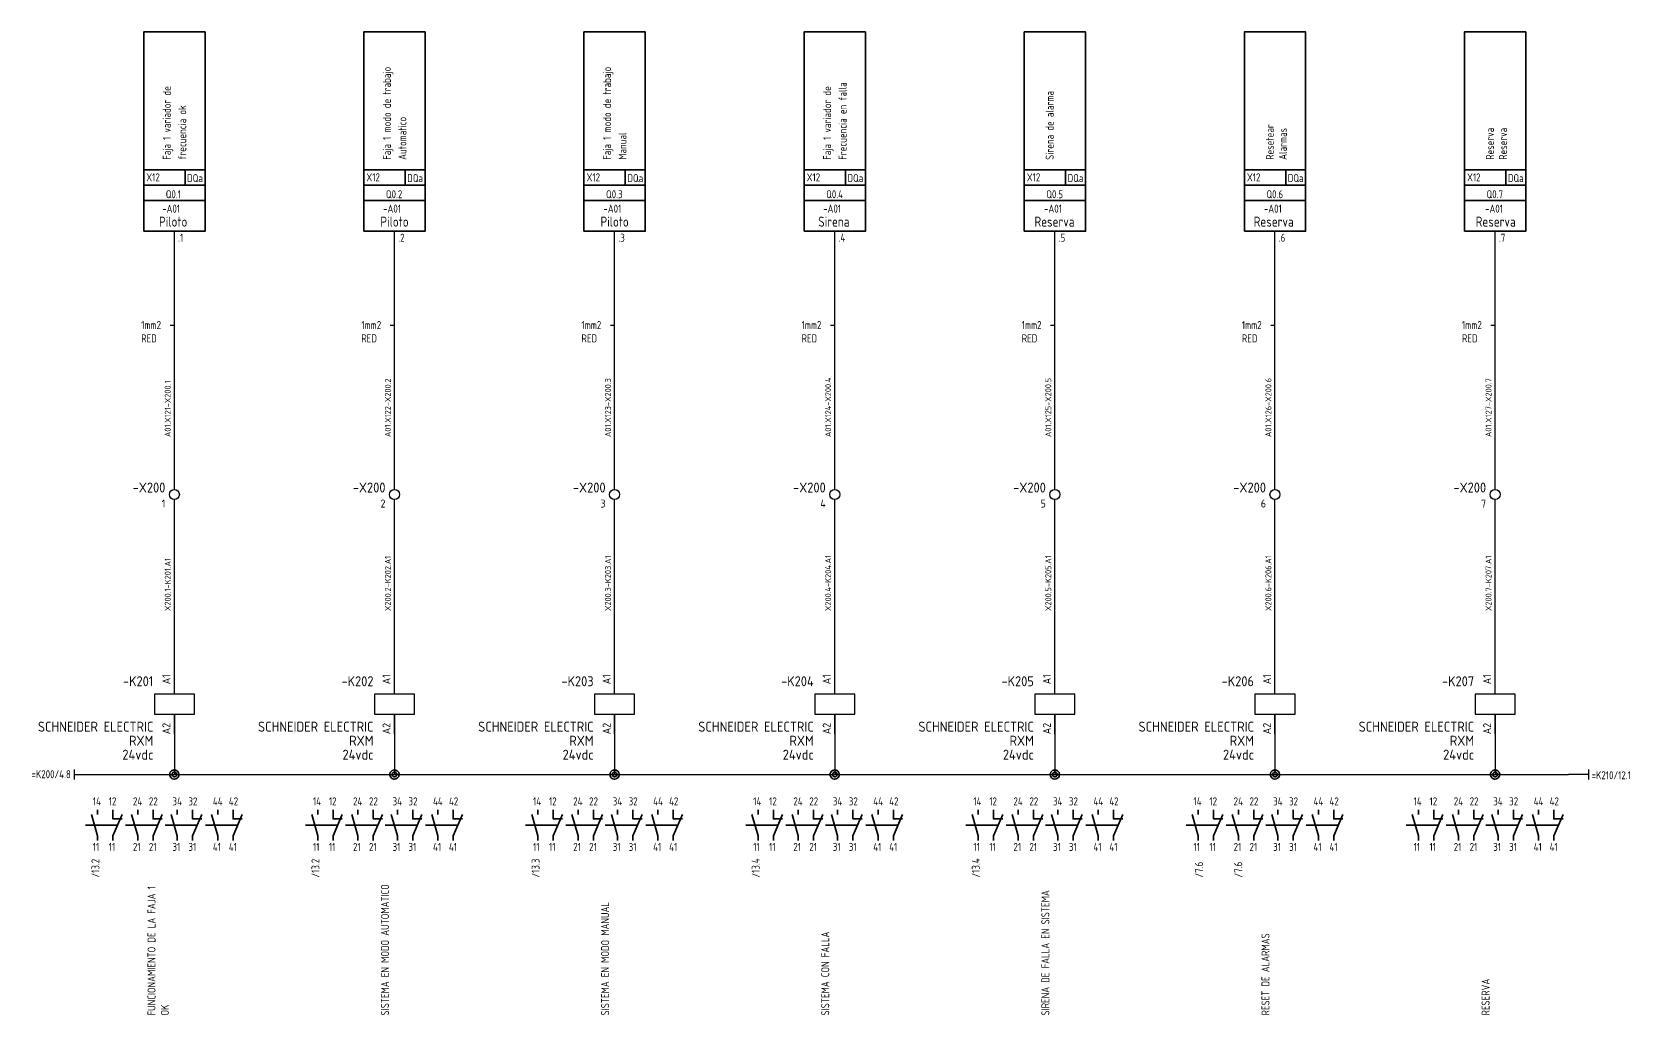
# Model space of a CAD drawing. Header units: millimetres. Extents: x 51 to 2493, y -624 to 390.
# Drawn here: x 51.2 to 450.5, y -623.8 to -378.2 of the extents above; entities that cross this region are included whole.
import ezdxf
from ezdxf.enums import TextEntityAlignment as Align

# ---------------------------------------------------------------- set-up
doc = ezdxf.new("R2010")
doc.units = ezdxf.units.MM
doc.header["$MEASUREMENT"] = 0
for name, color, linetype in [('0V', 160, 'Continuous'), ('24V', 20, 'Continuous'), ('DESC', 150, 'Continuous'), ('PDF_Geometría', 7, 'Continuous'), ('TAGS', 150, 'Continuous'), ('TERMS', 123, 'Continuous'), ('WIRENO', 10, 'Continuous'), ('WIREREF', 50, 'Continuous'), ('XREF', 7, 'Continuous')]:
    doc.layers.add(name, color=color, linetype=linetype)
doc.layers.add('nombre tags', color=200, linetype='Continuous', lineweight=0)
doc.layers.add('SYMS', color=7, linetype='Continuous', lineweight=30)
doc.styles.add('WD_IEC', font='ISOCP2.shx', dxfattribs={"width": 0.9, "height": 4})

# ---------------------------------------------------------------- blocks, each defined once
blk = doc.blocks.new('VCR1')
for p, q in [((0, 2.5), (0, 7.5)), ((0, -2.5), (0, -7.5))]:
    blk.add_line(p, q)
blk.add_lwpolyline([(-5, 2.5), (-5, -2.5), (5, -2.5), (5, 2.5)], close=True)
at = {"style": 'WD_IEC'}
for tag, p in [('INST', (-5.25, 11.5)), ('LOC', (-5.25, 8)), ('TAG1', (-5.25, 4.5)), ('DESC2', (-5.25, -10.35)), ('DESC1', (-5.25, -6.85)), ('DESC3', (-5.25, -13.85))]:
    blk.add_attdef(tag, text='', height=2.5, dxfattribs=at).set_placement(p, align=Align.RIGHT)
blk.add_attdef('TERM01', text='', height=2, rotation=90, dxfattribs=at).set_placement((-1, 7.5), align=Align.RIGHT)
at = {"style": 'WD_IEC', "flags": 1}
for tag, p, height in [('X2TERM01', (0, 7.5), 0.32), ('X4LINK', (-5, 0), 0.32), ('X1LINK', (5, 0), 0.32), ('ASSYCODE', (1, -4), 1), ('X8TERM02', (0, -7.5), 0.32), ('FAMILY', (1, -5.5), 1), ('CATDESC', (1, -7), 1)]:
    blk.add_attdef(tag, p, '', height=height, dxfattribs=at)
at = {"style": 'WD_IEC', "flags": 9}
for tag, p in [('MFG', (-6, 1)), ('CAT', (-6, -1.5))]:
    blk.add_attdef(tag, text='', height=1.5, dxfattribs=at).set_placement(p, align=Align.RIGHT)
at = {"style": 'WD_IEC'}
blk.add_attdef('TERM02', (-1, -7.5), '', height=2, rotation=90, dxfattribs=at)
at = {"lineweight": 9, "style": 'WD_IEC'}
for tag, p in [('NO', (-5.5, -16.5)), ('NC', (-5.5, -20))]:
    blk.add_attdef(tag, text='', height=2.5, dxfattribs=at).set_placement(p, align=Align.TOP_RIGHT)
for tag, p in [('XREFNO', (-4, -16.5)), ('XREFNC', (-4, -20))]:
    blk.add_attdef(tag, text='', height=2.5, dxfattribs=at).set_placement(p, align=Align.TOP_LEFT)
blk = doc.blocks.new('REFERENCIA_ENTRADA_HORIZONTAL')
at = {"layer": 'SYMS'}
for p, q in [((-5, 1.25), (-5, -1.25)), ((-5, 0), (0, 0))]:
    blk.add_line(p, q, dxfattribs=at)
at = {"layer": 'TAGS', "style": 'WD_IEC', "width": 0.9, "flags": 8}
blk.add_attdef('TAG', text='', height=1, dxfattribs=at).set_placement((-15.18, -2.12), align=Align.RIGHT)
blk = doc.blocks.new('empalme')
at = {"layer": 'PDF_Geometría', "color": 40, "lineweight": 35, "true_color": 0xffcf00}
for points in [[(145.66, 151.93), (144.51, 151.93)], [(145.1, 151.93), (144.51, 151.93)]]:
    blk.add_lwpolyline(points, close=True, dxfattribs=at)
for points in [[(143.39, 152.17), (143.39, 152.17), (143.34, 151.93), (143.39, 151.7)], [(143.58, 152.61), (143.58, 152.61), (143.44, 152.41), (143.39, 152.17)], [(143.94, 152.93), (143.94, 152.93), (143.73, 152.81), (143.58, 152.61)], [(143.94, 152.06), (143.94, 152.06), (143.92, 151.93), (143.94, 151.81)], [(144.39, 153.08), (144.39, 153.08), (144.15, 153.05), (143.94, 152.93)], [(144.04, 152.28), (144.04, 152.28), (143.97, 152.18), (143.94, 152.06)], [(143.94, 151.81), (143.94, 151.81), (143.97, 151.69), (144.04, 151.59)], [(144.22, 152.44), (144.22, 152.44), (144.12, 152.38), (144.04, 152.28)], [(144.45, 152.51), (144.45, 152.51), (144.33, 152.5), (144.22, 152.44)], [(144.87, 153.03), (144.87, 153.03), (144.64, 153.1), (144.39, 153.08)], [(144.69, 152.49), (144.69, 152.49), (144.58, 152.53), (144.45, 152.51)], [(144.9, 152.37), (144.9, 152.37), (144.81, 152.45), (144.69, 152.49)], [(145.28, 152.79), (145.28, 152.79), (145.1, 152.95), (144.87, 153.03)], [(145.05, 152.17), (145.05, 152.17), (144.99, 152.28), (144.9, 152.37)], [(145.1, 151.93), (145.1, 151.93), (145.1, 152.06), (145.05, 152.17)], [(145.05, 151.7), (145.05, 151.7), (145.1, 151.81), (145.1, 151.93)], [(145.56, 152.4), (145.56, 152.4), (145.46, 152.62), (145.28, 152.79)], [(145.66, 151.93), (145.66, 151.93), (145.66, 152.18), (145.56, 152.4)], [(145.56, 151.47), (145.56, 151.47), (145.66, 151.69), (145.66, 151.93)], [(143.39, 151.7), (143.39, 151.7), (143.44, 151.46), (143.58, 151.26)], [(143.58, 151.26), (143.58, 151.26), (143.73, 151.06), (143.94, 150.94)], [(143.94, 150.94), (143.94, 150.94), (144.15, 150.82), (144.39, 150.79)], [(144.04, 151.59), (144.04, 151.59), (144.12, 151.49), (144.22, 151.43)], [(144.22, 151.43), (144.22, 151.43), (144.33, 151.37), (144.45, 151.36)], [(144.39, 150.79), (144.39, 150.79), (144.64, 150.77), (144.87, 150.84)], [(144.45, 151.36), (144.45, 151.36), (144.58, 151.34), (144.69, 151.38)], [(144.69, 151.38), (144.69, 151.38), (144.81, 151.42), (144.9, 151.5)], [(144.87, 150.84), (144.87, 150.84), (145.1, 150.92), (145.28, 151.08)], [(144.9, 151.5), (144.9, 151.5), (144.99, 151.58), (145.05, 151.7)], [(145.28, 151.08), (145.28, 151.08), (145.46, 151.24), (145.56, 151.47)]]:
    blk.add_open_spline(points, degree=3, dxfattribs=at)
blk = doc.blocks.new('empalme_')
at = {"layer": '0V'}
blk.add_blockref('empalme', (-144.51, -151.93), dxfattribs=at)
blk = doc.blocks.new('VT0002')
blk.add_circle((0, 0), 1.25)
at = {"style": 'WD_IEC'}
for tag, p in [('INST', (-2.25, 6.5)), ('LOC', (-2.25, 3.5)), ('DESC1', (-2.25, -6.25)), ('DESC2', (-2.25, -9.25)), ('DESC3', (-2.25, -12.25))]:
    blk.add_attdef(tag, text='', height=2.5, dxfattribs=at).set_placement(p, align=Align.RIGHT)
at = {"style": 'WD_IEC', "flags": 1}
for tag, p, height in [('ASSYCODE', (2.75, 10.75), 1), ('CATDESC', (2.75, 9.25), 1), ('MFG', (2.75, 7.25), 1.5), ('CAT', (2.75, 4.75), 1.5), ('X4PIN01', (-1.25, 1), 0.25), ('X4TERM01', (-1.25, 0), 0.25), ('X4TERMDESC01', (-1.25, 0.5), 0.4), ('STRIPSEQ', (0, 0), 0.025), ('X2PIN01', (0, 2.25), 0.25), ('X2TERM01', (0, 1.25), 0.25), ('X8PIN01', (0, -0.25), 0.25), ('X2TERMDESC01', (0, 1.75), 0.4), ('X1PIN01', (1.25, 1), 0.25), ('X1TERM01', (1.25, 0), 0.25), ('X1TERMDESC01', (1.25, 0.5), 0.4), ('LINKTERM', (0, -0.04), 0.025), ('X8TERM01', (0, -1.25), 0.25), ('X8TERMDESC01', (0, -0.75), 0.4)]:
    blk.add_attdef(tag, p, '', height=height, dxfattribs=at)
at = {"style": 'WD_IEC', "flags": 8}
for tag, height, p in [('TAGSTRIP', 2.5, (-2.25, 0.5)), ('TERM01', 2, (-2.25, -3.25))]:
    blk.add_attdef(tag, text='', height=height, dxfattribs=at).set_placement(p, align=Align.RIGHT)

msp = doc.modelspace()

# ---------------------------------------------------------------- linework, layer by layer
at = {"layer": '0V'}
for p, q in [((86.8, -553.63), (86.8, -548.63)), ((86.8, -548.63), (86.8, -563.69)), ((141.8, -553.63), (141.8, -548.63)), ((141.8, -548.63), (141.8, -563.69)), ((196.8, -553.63), (196.8, -548.63)), ((196.8, -548.63), (196.8, -563.69)), ((251.8, -553.63), (251.8, -548.63)), ((251.8, -548.63), (251.8, -563.69)), ((306.8, -553.63), (306.8, -548.63)), ((306.8, -548.63), (306.8, -563.69)), ((361.8, -553.63), (361.8, -548.63)), ((361.8, -548.63), (361.8, -563.69)), ((416.8, -553.63), (416.8, -548.63)), ((416.8, -548.63), (416.8, -563.69)), ((66.77, -563.69), (435.11, -563.69))]:
    msp.add_line(p, q, dxfattribs=at)
at = {"layer": '24V'}
for p, q in [((86.8, -492.48), (86.8, -427.95)), ((141.8, -492.48), (141.8, -427.95)), ((196.8, -492.48), (196.8, -427.95)), ((251.8, -492.48), (251.8, -427.95)), ((306.8, -492.48), (306.8, -427.95)), ((361.8, -492.48), (361.8, -427.95)), ((416.8, -492.48), (416.8, -427.95)), ((86.8, -516.81), (86.8, -494.98)), ((141.8, -516.81), (141.8, -494.98)), ((196.8, -516.81), (196.8, -494.98)), ((251.8, -516.81), (251.8, -494.98)), ((306.8, -516.81), (306.8, -494.98)), ((361.8, -516.81), (361.8, -494.98)), ((416.8, -516.81), (416.8, -494.98)), ((86.8, -538.63), (86.8, -516.81)), ((141.8, -538.63), (141.8, -516.81)), ((196.8, -538.63), (196.8, -516.81)), ((251.8, -538.63), (251.8, -516.81)), ((306.8, -538.63), (306.8, -516.81)), ((361.8, -538.63), (361.8, -516.81)), ((416.8, -538.63), (416.8, -516.81))]:
    msp.add_line(p, q, dxfattribs=at)
at = {"layer": 'PDF_Geometría', "lineweight": 35}
for points in [[(79.14, -427.95), (79.14, -378.16), (94.46, -378.16), (94.46, -427.95)], [(134.14, -427.95), (134.14, -378.16), (149.46, -378.16), (149.46, -427.95)], [(189.14, -427.95), (189.14, -378.16), (204.46, -378.16), (204.46, -427.95)], [(244.14, -427.95), (244.14, -378.16), (259.46, -378.16), (259.46, -427.95)], [(299.14, -427.95), (299.14, -378.16), (314.46, -378.16), (314.46, -427.95)], [(354.14, -427.95), (354.14, -378.16), (369.46, -378.16), (369.46, -427.95)], [(409.14, -427.95), (409.14, -378.16), (424.46, -378.16), (424.46, -427.95)]]:
    msp.add_lwpolyline(points, close=True, dxfattribs=at)
for points in [[(79.14, -412.63), (94.46, -412.63)], [(89.48, -416.46), (89.48, -412.63)], [(134.14, -412.63), (149.46, -412.63)], [(144.48, -416.46), (144.48, -412.63)], [(189.14, -412.63), (204.46, -412.63)], [(199.48, -416.46), (199.48, -412.63)], [(244.14, -412.63), (259.46, -412.63)], [(254.48, -416.46), (254.48, -412.63)], [(299.14, -412.63), (314.46, -412.63)], [(309.48, -416.46), (309.48, -412.63)], [(354.14, -412.63), (369.46, -412.63)], [(364.48, -416.46), (364.48, -412.63)], [(409.14, -412.63), (424.46, -412.63)], [(419.48, -416.46), (419.48, -412.63)], [(79.14, -416.46), (94.46, -416.46)], [(134.14, -416.46), (149.46, -416.46)], [(189.14, -416.46), (204.46, -416.46)], [(244.14, -416.46), (259.46, -416.46)], [(299.14, -416.46), (314.46, -416.46)], [(354.14, -416.46), (369.46, -416.46)], [(409.14, -416.46), (424.46, -416.46)], [(79.14, -420.29), (94.46, -420.29)], [(134.14, -420.29), (149.46, -420.29)], [(189.14, -420.29), (204.46, -420.29)], [(244.14, -420.29), (259.46, -420.29)], [(299.14, -420.29), (314.46, -420.29)], [(354.14, -420.29), (369.46, -420.29)], [(409.14, -420.29), (424.46, -420.29)]]:
    msp.add_lwpolyline(points, dxfattribs=at)
at = {"layer": 'SYMS'}
for p, q in [((440.11, -562.44), (440.11, -564.94)), ((440.11, -563.69), (435.11, -563.69))]:
    msp.add_line(p, q, dxfattribs=at)
at = {"layer": 'WIRENO'}
for p, q in [((85.74, -451.41), (86.8, -451.41)), ((140.74, -451.41), (141.8, -451.41)), ((195.74, -451.41), (196.8, -451.41)), ((250.74, -451.41), (251.8, -451.41)), ((305.74, -451.41), (306.8, -451.41)), ((360.74, -451.41), (361.8, -451.41)), ((415.74, -451.41), (416.8, -451.41))]:
    msp.add_line(p, q, dxfattribs=at)
at = {"layer": 'XREF', "lineweight": 35}
for points in [[(67.64, -580.15), (67.64, -579), (66.11, -573.64)], [(67.64, -573.64), (67.64, -572.49)], [(73.77, -574.79), (71.47, -574.79), (71.47, -572.49)], [(71.47, -580.15), (71.47, -579), (73.77, -573.64)], [(77.66, -580.15), (77.66, -579), (76.13, -573.64)], [(77.66, -573.64), (77.66, -572.49)], [(83.79, -574.79), (81.49, -574.79), (81.49, -572.49)], [(81.49, -580.15), (81.49, -579), (83.79, -573.64)], [(87.53, -580.15), (87.53, -579), (86, -573.64)], [(87.53, -573.64), (87.53, -572.49)], [(93.66, -574.79), (91.36, -574.79), (91.36, -572.49)], [(91.36, -580.15), (91.36, -579), (93.66, -573.64)], [(97.63, -580.15), (97.63, -579), (96.1, -573.64)], [(97.63, -573.64), (97.63, -572.49)], [(103.76, -574.79), (101.46, -574.79), (101.46, -572.49)], [(101.46, -580.15), (101.46, -579), (103.76, -573.64)], [(122.64, -580.15), (122.64, -579), (121.11, -573.64)], [(122.64, -573.64), (122.64, -572.49)], [(128.77, -574.79), (126.47, -574.79), (126.47, -572.49)], [(126.47, -580.15), (126.47, -579), (128.77, -573.64)], [(132.66, -580.15), (132.66, -579), (131.13, -573.64)], [(132.66, -573.64), (132.66, -572.49)], [(138.79, -574.79), (136.49, -574.79), (136.49, -572.49)], [(136.49, -580.15), (136.49, -579), (138.79, -573.64)], [(142.53, -580.15), (142.53, -579), (141, -573.64)], [(142.53, -573.64), (142.53, -572.49)], [(148.66, -574.79), (146.36, -574.79), (146.36, -572.49)], [(146.36, -580.15), (146.36, -579), (148.66, -573.64)], [(152.63, -580.15), (152.63, -579), (151.1, -573.64)], [(152.63, -573.64), (152.63, -572.49)], [(158.76, -574.79), (156.46, -574.79), (156.46, -572.49)], [(156.46, -580.15), (156.46, -579), (158.76, -573.64)], [(177.64, -580.15), (177.64, -579), (176.11, -573.64)], [(177.64, -573.64), (177.64, -572.49)], [(183.77, -574.79), (181.47, -574.79), (181.47, -572.49)], [(181.47, -580.15), (181.47, -579), (183.77, -573.64)], [(187.66, -580.15), (187.66, -579), (186.13, -573.64)], [(187.66, -573.64), (187.66, -572.49)], [(193.79, -574.79), (191.49, -574.79), (191.49, -572.49)], [(191.49, -580.15), (191.49, -579), (193.79, -573.64)], [(197.53, -580.15), (197.53, -579), (196, -573.64)], [(197.53, -573.64), (197.53, -572.49)], [(203.66, -574.79), (201.36, -574.79), (201.36, -572.49)], [(201.36, -580.15), (201.36, -579), (203.66, -573.64)], [(207.63, -580.15), (207.63, -579), (206.1, -573.64)], [(207.63, -573.64), (207.63, -572.49)], [(213.76, -574.79), (211.46, -574.79), (211.46, -572.49)], [(211.46, -580.15), (211.46, -579), (213.76, -573.64)], [(232.64, -580.15), (232.64, -579), (231.11, -573.64)], [(232.64, -573.64), (232.64, -572.49)], [(238.77, -574.79), (236.47, -574.79), (236.47, -572.49)], [(236.47, -580.15), (236.47, -579), (238.77, -573.64)], [(242.66, -580.15), (242.66, -579), (241.13, -573.64)], [(242.66, -573.64), (242.66, -572.49)], [(248.79, -574.79), (246.49, -574.79), (246.49, -572.49)], [(246.49, -580.15), (246.49, -579), (248.79, -573.64)], [(252.53, -580.15), (252.53, -579), (251, -573.64)], [(252.53, -573.64), (252.53, -572.49)], [(258.66, -574.79), (256.36, -574.79), (256.36, -572.49)], [(256.36, -580.15), (256.36, -579), (258.66, -573.64)], [(262.63, -580.15), (262.63, -579), (261.1, -573.64)], [(262.63, -573.64), (262.63, -572.49)], [(268.76, -574.79), (266.46, -574.79), (266.46, -572.49)], [(266.46, -580.15), (266.46, -579), (268.76, -573.64)], [(287.64, -580.15), (287.64, -579), (286.11, -573.64)], [(287.64, -573.64), (287.64, -572.49)], [(293.77, -574.79), (291.47, -574.79), (291.47, -572.49)], [(291.47, -580.15), (291.47, -579), (293.77, -573.64)], [(297.66, -580.15), (297.66, -579), (296.13, -573.64)], [(297.66, -573.64), (297.66, -572.49)], [(303.79, -574.79), (301.49, -574.79), (301.49, -572.49)], [(301.49, -580.15), (301.49, -579), (303.79, -573.64)], [(307.53, -580.15), (307.53, -579), (306, -573.64)], [(307.53, -573.64), (307.53, -572.49)], [(313.66, -574.79), (311.36, -574.79), (311.36, -572.49)], [(311.36, -580.15), (311.36, -579), (313.66, -573.64)], [(317.63, -580.15), (317.63, -579), (316.1, -573.64)], [(317.63, -573.64), (317.63, -572.49)], [(323.76, -574.79), (321.46, -574.79), (321.46, -572.49)], [(321.46, -580.15), (321.46, -579), (323.76, -573.64)], [(342.64, -580.15), (342.64, -579), (341.11, -573.64)], [(342.64, -573.64), (342.64, -572.49)], [(348.77, -574.79), (346.47, -574.79), (346.47, -572.49)], [(346.47, -580.15), (346.47, -579), (348.77, -573.64)], [(352.66, -580.15), (352.66, -579), (351.13, -573.64)], [(352.66, -573.64), (352.66, -572.49)], [(358.79, -574.79), (356.49, -574.79), (356.49, -572.49)], [(356.49, -580.15), (356.49, -579), (358.79, -573.64)], [(362.53, -580.15), (362.53, -579), (361, -573.64)], [(362.53, -573.64), (362.53, -572.49)], [(368.66, -574.79), (366.36, -574.79), (366.36, -572.49)], [(366.36, -580.15), (366.36, -579), (368.66, -573.64)], [(372.63, -580.15), (372.63, -579), (371.1, -573.64)], [(372.63, -573.64), (372.63, -572.49)], [(378.76, -574.79), (376.46, -574.79), (376.46, -572.49)], [(376.46, -580.15), (376.46, -579), (378.76, -573.64)], [(397.64, -580.15), (397.64, -579), (396.11, -573.64)], [(397.64, -573.64), (397.64, -572.49)], [(403.77, -574.79), (401.47, -574.79), (401.47, -572.49)], [(401.47, -580.15), (401.47, -579), (403.77, -573.64)], [(407.66, -580.15), (407.66, -579), (406.13, -573.64)], [(407.66, -573.64), (407.66, -572.49)], [(413.79, -574.79), (411.49, -574.79), (411.49, -572.49)], [(411.49, -580.15), (411.49, -579), (413.79, -573.64)], [(417.53, -580.15), (417.53, -579), (416, -573.64)], [(417.53, -573.64), (417.53, -572.49)], [(423.66, -574.79), (421.36, -574.79), (421.36, -572.49)], [(421.36, -580.15), (421.36, -579), (423.66, -573.64)], [(427.63, -580.15), (427.63, -579), (426.1, -573.64)], [(427.63, -573.64), (427.63, -572.49)], [(433.76, -574.79), (431.46, -574.79), (431.46, -572.49)], [(431.46, -580.15), (431.46, -579), (433.76, -573.64)], [(64.57, -576.32), (72.62, -576.32)], [(74.6, -576.32), (82.64, -576.32)], [(84.47, -576.32), (92.51, -576.32)], [(94.57, -576.32), (102.61, -576.32)], [(119.57, -576.32), (127.62, -576.32)], [(129.6, -576.32), (137.64, -576.32)], [(139.47, -576.32), (147.51, -576.32)], [(149.57, -576.32), (157.61, -576.32)], [(174.57, -576.32), (182.62, -576.32)], [(184.6, -576.32), (192.64, -576.32)], [(194.47, -576.32), (202.51, -576.32)], [(204.57, -576.32), (212.61, -576.32)], [(229.57, -576.32), (237.62, -576.32)], [(239.6, -576.32), (247.64, -576.32)], [(249.47, -576.32), (257.51, -576.32)], [(259.57, -576.32), (267.61, -576.32)], [(284.57, -576.32), (292.62, -576.32)], [(294.6, -576.32), (302.64, -576.32)], [(304.47, -576.32), (312.51, -576.32)], [(314.57, -576.32), (322.61, -576.32)], [(339.57, -576.32), (347.62, -576.32)], [(349.6, -576.32), (357.64, -576.32)], [(359.47, -576.32), (367.51, -576.32)], [(369.57, -576.32), (377.61, -576.32)], [(394.57, -576.32), (402.62, -576.32)], [(404.6, -576.32), (412.64, -576.32)], [(414.47, -576.32), (422.51, -576.32)], [(424.57, -576.32), (432.61, -576.32)]]:
    msp.add_lwpolyline(points, dxfattribs=at)

# ---------------------------------------------------------------- block references
at = {"layer": '0V'}
for p in [(86.8, -563.69), (141.8, -563.69), (196.8, -563.69), (251.8, -563.69), (306.8, -563.69), (361.8, -563.69), (416.8, -563.69)]:
    msp.add_blockref('empalme_', p, dxfattribs=at)
at = {"layer": 'SYMS'}
ref = msp.add_blockref('VT0002', (86.8, -493.73), dxfattribs=at)
ref.add_attrib('TERM01', '1', dxfattribs={"layer": 'TERMS', "height": 2, "style": 'WD_IEC', "flags": 8}).set_placement((84.55, -496.98), align=Align.RIGHT)
ref.add_attrib('TAGSTRIP', '-X200', dxfattribs={"layer": 'TAGS', "height": 2.5, "style": 'WD_IEC', "flags": 8}).set_placement((84.55, -493.23), align=Align.RIGHT)
ref = msp.add_blockref('VT0002', (141.8, -493.73), dxfattribs=at)
ref.add_attrib('TERM01', '2', dxfattribs={"layer": 'TERMS', "height": 2, "style": 'WD_IEC', "flags": 8}).set_placement((139.55, -496.98), align=Align.RIGHT)
ref.add_attrib('TAGSTRIP', '-X200', dxfattribs={"layer": 'TAGS', "height": 2.5, "style": 'WD_IEC', "flags": 8}).set_placement((139.55, -493.23), align=Align.RIGHT)
ref = msp.add_blockref('VT0002', (196.8, -493.73), dxfattribs=at)
ref.add_attrib('TERM01', '3', dxfattribs={"layer": 'TERMS', "height": 2, "style": 'WD_IEC', "flags": 8}).set_placement((194.55, -496.98), align=Align.RIGHT)
ref.add_attrib('TAGSTRIP', '-X200', dxfattribs={"layer": 'TAGS', "height": 2.5, "style": 'WD_IEC', "flags": 8}).set_placement((194.55, -493.23), align=Align.RIGHT)
ref = msp.add_blockref('VT0002', (251.8, -493.73), dxfattribs=at)
ref.add_attrib('TERM01', '4', dxfattribs={"layer": 'TERMS', "height": 2, "style": 'WD_IEC', "flags": 8}).set_placement((249.55, -496.98), align=Align.RIGHT)
ref.add_attrib('TAGSTRIP', '-X200', dxfattribs={"layer": 'TAGS', "height": 2.5, "style": 'WD_IEC', "flags": 8}).set_placement((249.55, -493.23), align=Align.RIGHT)
ref = msp.add_blockref('VT0002', (306.8, -493.73), dxfattribs=at)
ref.add_attrib('TERM01', '5', dxfattribs={"layer": 'TERMS', "height": 2, "style": 'WD_IEC', "flags": 8}).set_placement((304.55, -496.98), align=Align.RIGHT)
ref.add_attrib('TAGSTRIP', '-X200', dxfattribs={"layer": 'TAGS', "height": 2.5, "style": 'WD_IEC', "flags": 8}).set_placement((304.55, -493.23), align=Align.RIGHT)
ref = msp.add_blockref('VT0002', (361.8, -493.73), dxfattribs=at)
ref.add_attrib('TERM01', '6', dxfattribs={"layer": 'TERMS', "height": 2, "style": 'WD_IEC', "flags": 8}).set_placement((359.55, -496.98), align=Align.RIGHT)
ref.add_attrib('TAGSTRIP', '-X200', dxfattribs={"layer": 'TAGS', "height": 2.5, "style": 'WD_IEC', "flags": 8}).set_placement((359.55, -493.23), align=Align.RIGHT)
ref = msp.add_blockref('VT0002', (416.8, -493.73), dxfattribs=at)
ref.add_attrib('TERM01', '7', dxfattribs={"layer": 'TERMS', "height": 2, "style": 'WD_IEC', "flags": 8}).set_placement((414.55, -496.98), align=Align.RIGHT)
ref.add_attrib('TAGSTRIP', '-X200', dxfattribs={"layer": 'TAGS', "height": 2.5, "style": 'WD_IEC', "flags": 8}).set_placement((414.55, -493.23), align=Align.RIGHT)
ref = msp.add_blockref('VCR1', (86.8, -546.13), dxfattribs=at)
ref.add_attrib('TERM02', 'A2', (85.8, -553.63), dxfattribs={"layer": 'TERMS', "height": 2, "rotation": 90, "style": 'WD_IEC'})
ref.add_attrib('TERM01', 'A1', dxfattribs={"layer": 'TERMS', "height": 2, "rotation": 90, "style": 'WD_IEC'}).set_placement((85.8, -538.63), align=Align.RIGHT)
ref.add_attrib('DESC3', '24vdc', dxfattribs={"layer": 'DESC', "height": 2.5, "style": 'WD_IEC'}).set_placement((81.55, -559.98), align=Align.RIGHT)
ref.add_attrib('DESC2', 'RXM', dxfattribs={"layer": 'DESC', "height": 2.5, "style": 'WD_IEC'}).set_placement((81.55, -556.48), align=Align.RIGHT)
ref.add_attrib('DESC1', 'SCHNEIDER ELECTRIC', dxfattribs={"layer": 'DESC', "height": 2.5, "style": 'WD_IEC'}).set_placement((81.55, -552.98), align=Align.RIGHT)
ref.add_attrib('TAG1', '-K201', dxfattribs={"layer": 'TAGS', "height": 2.5, "style": 'WD_IEC'}).set_placement((81.55, -541.63), align=Align.RIGHT)
ref = msp.add_blockref('VCR1', (141.8, -546.13), dxfattribs=at)
ref.add_attrib('TERM02', 'A2', (140.8, -553.63), dxfattribs={"layer": 'TERMS', "height": 2, "rotation": 90, "style": 'WD_IEC'})
ref.add_attrib('TERM01', 'A1', dxfattribs={"layer": 'TERMS', "height": 2, "rotation": 90, "style": 'WD_IEC'}).set_placement((140.8, -538.63), align=Align.RIGHT)
ref.add_attrib('DESC3', '24vdc', dxfattribs={"layer": 'DESC', "height": 2.5, "style": 'WD_IEC'}).set_placement((136.55, -559.98), align=Align.RIGHT)
ref.add_attrib('DESC2', 'RXM', dxfattribs={"layer": 'DESC', "height": 2.5, "style": 'WD_IEC'}).set_placement((136.55, -556.48), align=Align.RIGHT)
ref.add_attrib('DESC1', 'SCHNEIDER ELECTRIC', dxfattribs={"layer": 'DESC', "height": 2.5, "style": 'WD_IEC'}).set_placement((136.55, -552.98), align=Align.RIGHT)
ref.add_attrib('TAG1', '-K202', dxfattribs={"layer": 'TAGS', "height": 2.5, "style": 'WD_IEC'}).set_placement((136.55, -541.63), align=Align.RIGHT)
ref = msp.add_blockref('VCR1', (196.8, -546.13), dxfattribs=at)
ref.add_attrib('TERM02', 'A2', (195.8, -553.63), dxfattribs={"layer": 'TERMS', "height": 2, "rotation": 90, "style": 'WD_IEC'})
ref.add_attrib('TERM01', 'A1', dxfattribs={"layer": 'TERMS', "height": 2, "rotation": 90, "style": 'WD_IEC'}).set_placement((195.8, -538.63), align=Align.RIGHT)
ref.add_attrib('DESC3', '24vdc', dxfattribs={"layer": 'DESC', "height": 2.5, "style": 'WD_IEC'}).set_placement((191.55, -559.98), align=Align.RIGHT)
ref.add_attrib('DESC2', 'RXM', dxfattribs={"layer": 'DESC', "height": 2.5, "style": 'WD_IEC'}).set_placement((191.55, -556.48), align=Align.RIGHT)
ref.add_attrib('DESC1', 'SCHNEIDER ELECTRIC', dxfattribs={"layer": 'DESC', "height": 2.5, "style": 'WD_IEC'}).set_placement((191.55, -552.98), align=Align.RIGHT)
ref.add_attrib('TAG1', '-K203', dxfattribs={"layer": 'TAGS', "height": 2.5, "style": 'WD_IEC'}).set_placement((191.55, -541.63), align=Align.RIGHT)
ref = msp.add_blockref('VCR1', (251.8, -546.13), dxfattribs=at)
ref.add_attrib('TERM02', 'A2', (250.8, -553.63), dxfattribs={"layer": 'TERMS', "height": 2, "rotation": 90, "style": 'WD_IEC'})
ref.add_attrib('TERM01', 'A1', dxfattribs={"layer": 'TERMS', "height": 2, "rotation": 90, "style": 'WD_IEC'}).set_placement((250.8, -538.63), align=Align.RIGHT)
ref.add_attrib('DESC3', '24vdc', dxfattribs={"layer": 'DESC', "height": 2.5, "style": 'WD_IEC'}).set_placement((246.55, -559.98), align=Align.RIGHT)
ref.add_attrib('DESC2', 'RXM', dxfattribs={"layer": 'DESC', "height": 2.5, "style": 'WD_IEC'}).set_placement((246.55, -556.48), align=Align.RIGHT)
ref.add_attrib('DESC1', 'SCHNEIDER ELECTRIC', dxfattribs={"layer": 'DESC', "height": 2.5, "style": 'WD_IEC'}).set_placement((246.55, -552.98), align=Align.RIGHT)
ref.add_attrib('TAG1', '-K204', dxfattribs={"layer": 'TAGS', "height": 2.5, "style": 'WD_IEC'}).set_placement((246.55, -541.63), align=Align.RIGHT)
ref = msp.add_blockref('VCR1', (306.8, -546.13), dxfattribs=at)
ref.add_attrib('TERM02', 'A2', (305.8, -553.63), dxfattribs={"layer": 'TERMS', "height": 2, "rotation": 90, "style": 'WD_IEC'})
ref.add_attrib('TERM01', 'A1', dxfattribs={"layer": 'TERMS', "height": 2, "rotation": 90, "style": 'WD_IEC'}).set_placement((305.8, -538.63), align=Align.RIGHT)
ref.add_attrib('DESC3', '24vdc', dxfattribs={"layer": 'DESC', "height": 2.5, "style": 'WD_IEC'}).set_placement((301.55, -559.98), align=Align.RIGHT)
ref.add_attrib('DESC2', 'RXM', dxfattribs={"layer": 'DESC', "height": 2.5, "style": 'WD_IEC'}).set_placement((301.55, -556.48), align=Align.RIGHT)
ref.add_attrib('DESC1', 'SCHNEIDER ELECTRIC', dxfattribs={"layer": 'DESC', "height": 2.5, "style": 'WD_IEC'}).set_placement((301.55, -552.98), align=Align.RIGHT)
ref.add_attrib('TAG1', '-K205', dxfattribs={"layer": 'TAGS', "height": 2.5, "style": 'WD_IEC'}).set_placement((301.55, -541.63), align=Align.RIGHT)
ref = msp.add_blockref('VCR1', (361.8, -546.13), dxfattribs=at)
ref.add_attrib('TERM02', 'A2', (360.8, -553.63), dxfattribs={"layer": 'TERMS', "height": 2, "rotation": 90, "style": 'WD_IEC'})
ref.add_attrib('TERM01', 'A1', dxfattribs={"layer": 'TERMS', "height": 2, "rotation": 90, "style": 'WD_IEC'}).set_placement((360.8, -538.63), align=Align.RIGHT)
ref.add_attrib('DESC3', '24vdc', dxfattribs={"layer": 'DESC', "height": 2.5, "style": 'WD_IEC'}).set_placement((356.55, -559.98), align=Align.RIGHT)
ref.add_attrib('DESC2', 'RXM', dxfattribs={"layer": 'DESC', "height": 2.5, "style": 'WD_IEC'}).set_placement((356.55, -556.48), align=Align.RIGHT)
ref.add_attrib('DESC1', 'SCHNEIDER ELECTRIC', dxfattribs={"layer": 'DESC', "height": 2.5, "style": 'WD_IEC'}).set_placement((356.55, -552.98), align=Align.RIGHT)
ref.add_attrib('TAG1', '-K206', dxfattribs={"layer": 'TAGS', "height": 2.5, "style": 'WD_IEC'}).set_placement((356.55, -541.63), align=Align.RIGHT)
ref = msp.add_blockref('VCR1', (416.8, -546.13), dxfattribs=at)
ref.add_attrib('TERM02', 'A2', (415.8, -553.63), dxfattribs={"layer": 'TERMS', "height": 2, "rotation": 90, "style": 'WD_IEC'})
ref.add_attrib('TERM01', 'A1', dxfattribs={"layer": 'TERMS', "height": 2, "rotation": 90, "style": 'WD_IEC'}).set_placement((415.8, -538.63), align=Align.RIGHT)
ref.add_attrib('DESC3', '24vdc', dxfattribs={"layer": 'DESC', "height": 2.5, "style": 'WD_IEC'}).set_placement((411.55, -559.98), align=Align.RIGHT)
ref.add_attrib('DESC2', 'RXM', dxfattribs={"layer": 'DESC', "height": 2.5, "style": 'WD_IEC'}).set_placement((411.55, -556.48), align=Align.RIGHT)
ref.add_attrib('DESC1', 'SCHNEIDER ELECTRIC', dxfattribs={"layer": 'DESC', "height": 2.5, "style": 'WD_IEC'}).set_placement((411.55, -552.98), align=Align.RIGHT)
ref.add_attrib('TAG1', '-K207', dxfattribs={"layer": 'TAGS', "height": 2.5, "style": 'WD_IEC'}).set_placement((411.55, -541.63), align=Align.RIGHT)
msp.add_blockref('REFERENCIA_ENTRADA_HORIZONTAL', (66.77, -563.69), dxfattribs=at)

# ---------------------------------------------------------------- texts
at = {"layer": 'DESC', "char_height": 2, "attachment_point": 7, "rotation": 90, "style": 'WD_IEC'}
for s, insert, width in [('Faja 1 modo de trabajo', (141.51, -410.1), 36.6324), ('Faja 1 modo de trabajo', (196.51, -410.1), 36.6324), ('Frecuencia en falla', (254.77, -410.1), 24.66), ('Faja 1 variador de', (86.51, -410.1), 36.6324), ('Faja 1 variador de ', (251.51, -410.1), 36.6324), ('Sirena de alarma', (306.51, -410.1), 36.6324), ('frecuencia ok', (89.77, -410.1), 24.66), ('Automatico', (144.77, -410.1), 24.66), ('Resetear ', (361.51, -410.1), 36.6324), ('Alarmas', (364.77, -410.1), 24.66), ('Reserva', (416.51, -410.1), 36.6324), ('Reserva', (419.77, -410.1), 24.66), ('Manual', (199.77, -410.1), 24.66), ('FUNCIONAMIENTO DE LA FAJA 1\\POK', (85.43, -623.9), 36.6324), ('SISTEMA EN MODO AUTOMATICO', (140.43, -623.9), 36.6324), ('SIRENA DE FALLA EN SISTEMA', (305.43, -623.9), 36.6324), ('SISTEMA EN MODO MANUAL', (195.43, -623.9), 36.6324), ('SISTEMA CON FALLA ', (250.43, -623.9), 36.6324), ('RESET DE ALARMAS', (360.43, -623.9), 36.6324), ('RESERVA', (415.43, -623.9), 36.6324)]:
    msp.add_mtext(s, dxfattribs=dict(at, insert=insert, width=width))
at = {"layer": 'nombre tags', "char_height": 2, "attachment_point": 7, "style": 'WD_IEC'}
for s, insert in [('X12   ', (79.79, -415.47)), ('DQa  ', (89.99, -415.66)), ('X12   ', (134.79, -415.47)), ('DQa  ', (144.99, -415.66)), ('X12   ', (189.79, -415.47)), ('DQa  ', (199.99, -415.66)), ('X12   ', (244.79, -415.47)), ('DQa  ', (254.99, -415.66)), ('X12   ', (299.79, -415.47)), ('DQa  ', (309.99, -415.66)), ('X12   ', (354.79, -415.47)), ('DQa  ', (364.99, -415.66)), ('X12   ', (409.79, -415.47)), ('DQa ', (419.99, -415.66)), ('Q0.1', (84.66, -419.7)), ('Q0.2', (139.66, -419.7)), ('Q0.3', (194.66, -419.7)), ('Q0.4', (249.66, -419.7)), ('Q0.5', (304.66, -419.7)), ('Q0.6', (359.66, -419.7)), ('Q0.7', (414.66, -419.7)), ('-A01', (83.76, -423.31)), ('-A01', (138.96, -423.31)), ('-A01', (194, -423.31)), ('-A01', (248.91, -423.31)), ('-A01', (304.09, -423.31)), ('-A01', (359.02, -423.31)), ('-A01', (414.29, -423.31))]:
    msp.add_mtext(s, dxfattribs=dict(at, insert=insert))
at = {"layer": 'nombre tags', "char_height": 2.5, "width": 14.5596, "attachment_point": 7, "style": 'WD_IEC'}
for s, insert in [('Piloto', (82.99, -426.8)), ('Piloto', (138.28, -426.8)), ('Piloto', (193.28, -426.8)), ('Sirena', (247.68, -426.8)), ('Reserva', (301.71, -426.8)), ('Reserva', (356.48, -426.8)), ('Reserva', (411.95, -426.8))]:
    msp.add_mtext(s, dxfattribs=dict(at, insert=insert))
at = {"layer": 'TAGS', "char_height": 2, "attachment_point": 7, "style": 'WD_IEC'}
for s, insert in [('.1', (87.74, -430.57)), ('.2', (142.74, -430.57)), ('.3', (197.74, -430.57)), ('.4', (252.74, -430.57)), ('.5', (307.74, -430.57)), ('.6', (362.74, -430.57)), ('.7', (417.74, -430.57)), ('14', (66.43, -571.39)), ('12', (70.41, -571.39)), ('24', (76.46, -571.39)), ('22', (80.44, -571.39)), ('34', (86.33, -571.39)), ('32', (90.31, -571.39)), ('44', (96.43, -571.39)), ('42', (100.41, -571.39)), ('14', (121.43, -571.39)), ('12', (125.41, -571.39)), ('24', (131.46, -571.39)), ('22', (135.44, -571.39)), ('34', (141.33, -571.39)), ('32', (145.31, -571.39)), ('44', (151.43, -571.39)), ('42', (155.41, -571.39)), ('14', (176.43, -571.39)), ('12', (180.41, -571.39)), ('24', (186.46, -571.39)), ('22', (190.44, -571.39)), ('34', (196.33, -571.39)), ('32', (200.31, -571.39)), ('44', (206.43, -571.39)), ('42', (210.41, -571.39)), ('14', (231.43, -571.39)), ('12', (235.41, -571.39)), ('24', (241.46, -571.39)), ('22', (245.44, -571.39)), ('34', (251.33, -571.39)), ('32', (255.31, -571.39)), ('44', (261.43, -571.39)), ('42', (265.41, -571.39)), ('14', (286.43, -571.39)), ('12', (290.41, -571.39)), ('24', (296.46, -571.39)), ('22', (300.44, -571.39)), ('34', (306.33, -571.39)), ('32', (310.31, -571.39)), ('44', (316.43, -571.39)), ('42', (320.41, -571.39)), ('14', (341.43, -571.39)), ('12', (345.41, -571.39)), ('24', (351.46, -571.39)), ('22', (355.44, -571.39)), ('34', (361.33, -571.39)), ('32', (365.31, -571.39)), ('44', (371.43, -571.39)), ('42', (375.41, -571.39)), ('14', (396.43, -571.39)), ('12', (400.41, -571.39)), ('24', (406.46, -571.39)), ('22', (410.44, -571.39)), ('34', (416.33, -571.39)), ('32', (420.31, -571.39)), ('44', (426.43, -571.39)), ('42', (430.41, -571.39)), ('11', (66.43, -582.78)), ('11', (70.41, -582.78)), ('21', (76.46, -582.78)), ('21', (80.44, -582.78)), ('31', (86.33, -582.78)), ('31', (90.31, -582.78)), ('41', (96.43, -582.78)), ('41', (100.41, -582.78)), ('11', (121.43, -582.78)), ('11', (125.41, -582.78)), ('21', (131.46, -582.78)), ('21', (135.44, -582.78)), ('31', (141.33, -582.78)), ('31', (145.31, -582.78)), ('41', (151.43, -582.78)), ('41', (155.41, -582.78)), ('11', (176.43, -582.78)), ('11', (180.41, -582.78)), ('21', (186.46, -582.78)), ('21', (190.44, -582.78)), ('31', (196.33, -582.78)), ('31', (200.31, -582.78)), ('41', (206.43, -582.78)), ('41', (210.41, -582.78)), ('11', (231.43, -582.78)), ('11', (235.41, -582.78)), ('21', (241.46, -582.78)), ('21', (245.44, -582.78)), ('31', (251.33, -582.78)), ('31', (255.31, -582.78)), ('41', (261.43, -582.78)), ('41', (265.41, -582.78)), ('11', (286.43, -582.78)), ('11', (290.41, -582.78)), ('21', (296.46, -582.78)), ('21', (300.44, -582.78)), ('31', (306.33, -582.78)), ('31', (310.31, -582.78)), ('41', (316.43, -582.78)), ('41', (320.41, -582.78)), ('11', (341.43, -582.78)), ('11', (345.41, -582.78)), ('21', (351.46, -582.78)), ('21', (355.44, -582.78)), ('31', (361.33, -582.78)), ('31', (365.31, -582.78)), ('41', (371.43, -582.78)), ('41', (375.41, -582.78)), ('11', (396.43, -582.78)), ('11', (400.41, -582.78)), ('21', (406.46, -582.78)), ('21', (410.44, -582.78)), ('31', (416.33, -582.78)), ('31', (420.31, -582.78)), ('41', (426.43, -582.78)), ('41', (430.41, -582.78))]:
    msp.add_mtext(s, dxfattribs=dict(at, insert=insert))
at = {"layer": 'TAGS', "char_height": 2, "attachment_point": 1, "style": 'WD_IEC'}
for s, insert in [('\\pxql;=K200/4.8', (51.11, -562.61)), ('\\pxql;=K210/12.1', (440.92, -562.86))]:
    msp.add_mtext_dynamic_manual_height_columns(s, width=2, gutter_width=10, heights=[0], dxfattribs=dict(at, insert=insert))
at = {"layer": 'TAGS', "char_height": 2, "attachment_point": 7, "rotation": 90, "style": 'WD_IEC'}
for s, insert in [('/13.2', (68.07, -589.43)), ('/13.2', (123.05, -589.43)), ('/13.4', (233.05, -589.43)), ('/13.4', (288.05, -589.43)), ('/7.6', (343.8, -589.43)), ('/7.6', (353.62, -589.43))]:
    msp.add_mtext(s, dxfattribs=dict(at, insert=insert))
at = {"layer": 'TAGS', "insert": (178.05, -589.43), "char_height": 2, "width": 4.86, "attachment_point": 7, "rotation": 90, "style": 'WD_IEC'}
msp.add_mtext('/13.3', dxfattribs=at)
at = {"layer": 'WIRENO', "char_height": 2, "attachment_point": 1, "style": 'WD_IEC'}
for insert in [(78.52, -450.38), (133.52, -450.38), (188.52, -450.38), (243.52, -450.38), (298.52, -450.38), (353.52, -450.38), (408.52, -450.38)]:
    msp.add_mtext_dynamic_manual_height_columns('1mm2\\PRED', width=7.1352, gutter_width=20, heights=[0], dxfattribs=dict(at, insert=insert))
at = {"layer": 'WIREREF', "char_height": 1.5, "attachment_point": 1, "rotation": 90, "style": 'WD_IEC'}
for s, insert in [('A01.X121-X200.1', (84.4, -479.37)), ('A01.X122-X200.2', (139.4, -479.37)), ('A01.X123-X200.3', (194.4, -479.37)), ('A01.X124-X200.4', (249.4, -479.37)), ('A01.X125-X200.5', (304.4, -479.37)), ('A01.X126-X200.6', (359.4, -479.37)), ('A01.X127-X200.7', (414.4, -479.37)), ('X200.1-K201.A1', (84.4, -522.83)), ('X200.2-K202.A1', (139.4, -522.83)), ('X200.3-K203.A1', (194.4, -522.83)), ('X200.4-K204.A1', (249.4, -522.83)), ('X200.5-K205.A1', (304.4, -522.83)), ('X200.6-K206.A1', (359.4, -522.83)), ('X200.7-K207.A1', (414.4, -522.83))]:
    msp.add_mtext_dynamic_manual_height_columns(s, width=67.509, gutter_width=20, heights=[0], dxfattribs=dict(at, insert=insert))

doc.saveas('drawing.dxf')
